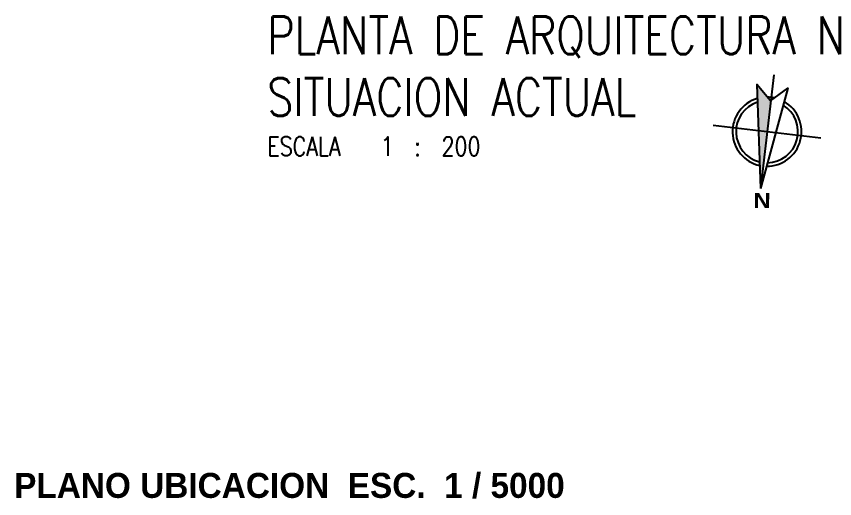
# Model space of a CAD drawing. Extents: x -3099 to -2751, y 5130 to 5248.
# Drawn here: x -2902.35 to -2880.68, y 5151.68 to 5164.44 of the extents above; entities that cross this region are included whole.
import ezdxf
from ezdxf.enums import TextEntityAlignment as Align

# ---------------------------------------------------------------- set-up
doc = ezdxf.new("R2010")
doc.units = 0
doc.header["$MEASUREMENT"] = 0
doc.layers.get('0').update_dxf_attribs({"linetype": 'CONTINUOUS'})
doc.layers.add('ROTULO', color=7, linetype='CONTINUOUS')
doc.layers.add('TEXTO', color=3, linetype='CONTINUOUS')
doc.styles.add('BRITA', font='', dxfattribs={"height": 3})
doc.styles.add('ROMANS', font='romans.shx', dxfattribs={"oblique": 10, "height": 1.3})
doc.styles.add('TITULO', font='', dxfattribs={"height": 50})
doc.styles.get('BRITA').set_extended_font_data('Britannic Bold', bold=True)
doc.styles.get('TITULO').set_extended_font_data('Arial Black')

msp = doc.modelspace()

# ---------------------------------------------------------------- hatches: boundary and pattern name
h = msp.add_hatch(color=256)
h.paths.add_polyline_path([(-2882.379, 5162.203), (-2882.744, 5162.638), (-2882.702, 5161.414), (-2882.474, 5161.388)])
h.paths.add_polyline_path([(-2882.474, 5161.388), (-2882.702, 5161.414), (-2882.65, 5159.882)])
msp.add_hatch(color=256).paths.add_polyline_path([(-2882.474, 5161.388), (-2882.702, 5161.414), (-2882.65, 5159.882)])

# ---------------------------------------------------------------- linework, layer by layer
for points in [[(-2882.298, 5162.893), (-2882.65, 5159.882)], [(-2882.379, 5162.203), (-2882.744, 5162.638), (-2882.65, 5159.882)], [(-2882.379, 5162.203), (-2881.923, 5162.542), (-2882.65, 5159.882)], [(-2881.05, 5161.221), (-2883.897, 5161.554)]]:
    msp.add_lwpolyline(points)
for radius, start, end in [(0.914, 106.349, 257.5625), (0.821, 108.0323, 255.8792), (0.914, 269.0996, 60.3131), (0.914, 77.4185, 89.2437), (0.821, 270.7829, 58.6298)]:
    msp.add_arc((-2882.474, 5161.388), radius, start, end)

# ---------------------------------------------------------------- texts
at = {"style": 'TITULO'}
msp.add_text('N', height=0.4, rotation=359.2616, dxfattribs=at).set_placement((-2882.839, 5159.371))
at = {"layer": 'ROTULO', "color": 1, "style": 'BRITA'}
msp.add_text('PLANO UBICACION  ESC.  1 / 5000', height=0.66044, dxfattribs=at).set_placement((-2895.117, 5152.041), align=Align.MIDDLE)
at = {"layer": 'TEXTO', "color": 6, "style": 'ROMANS', "width": 0.8}
for s, p in [('PLANTA DE ARQUITECTURA NIVEL 1', (-2895.7, 5163.438)), ('SITUACION ACTUAL', (-2895.7, 5161.804))]:
    msp.add_text(s, height=1, dxfattribs=at).set_placement(p)
at = {"layer": 'TEXTO', "style": 'ROMANS', "width": 0.8}
msp.add_text('ESCALA   1  :  200', height=0.5, dxfattribs=at).set_placement((-2895.7, 5160.749))

doc.saveas('drawing.dxf')
